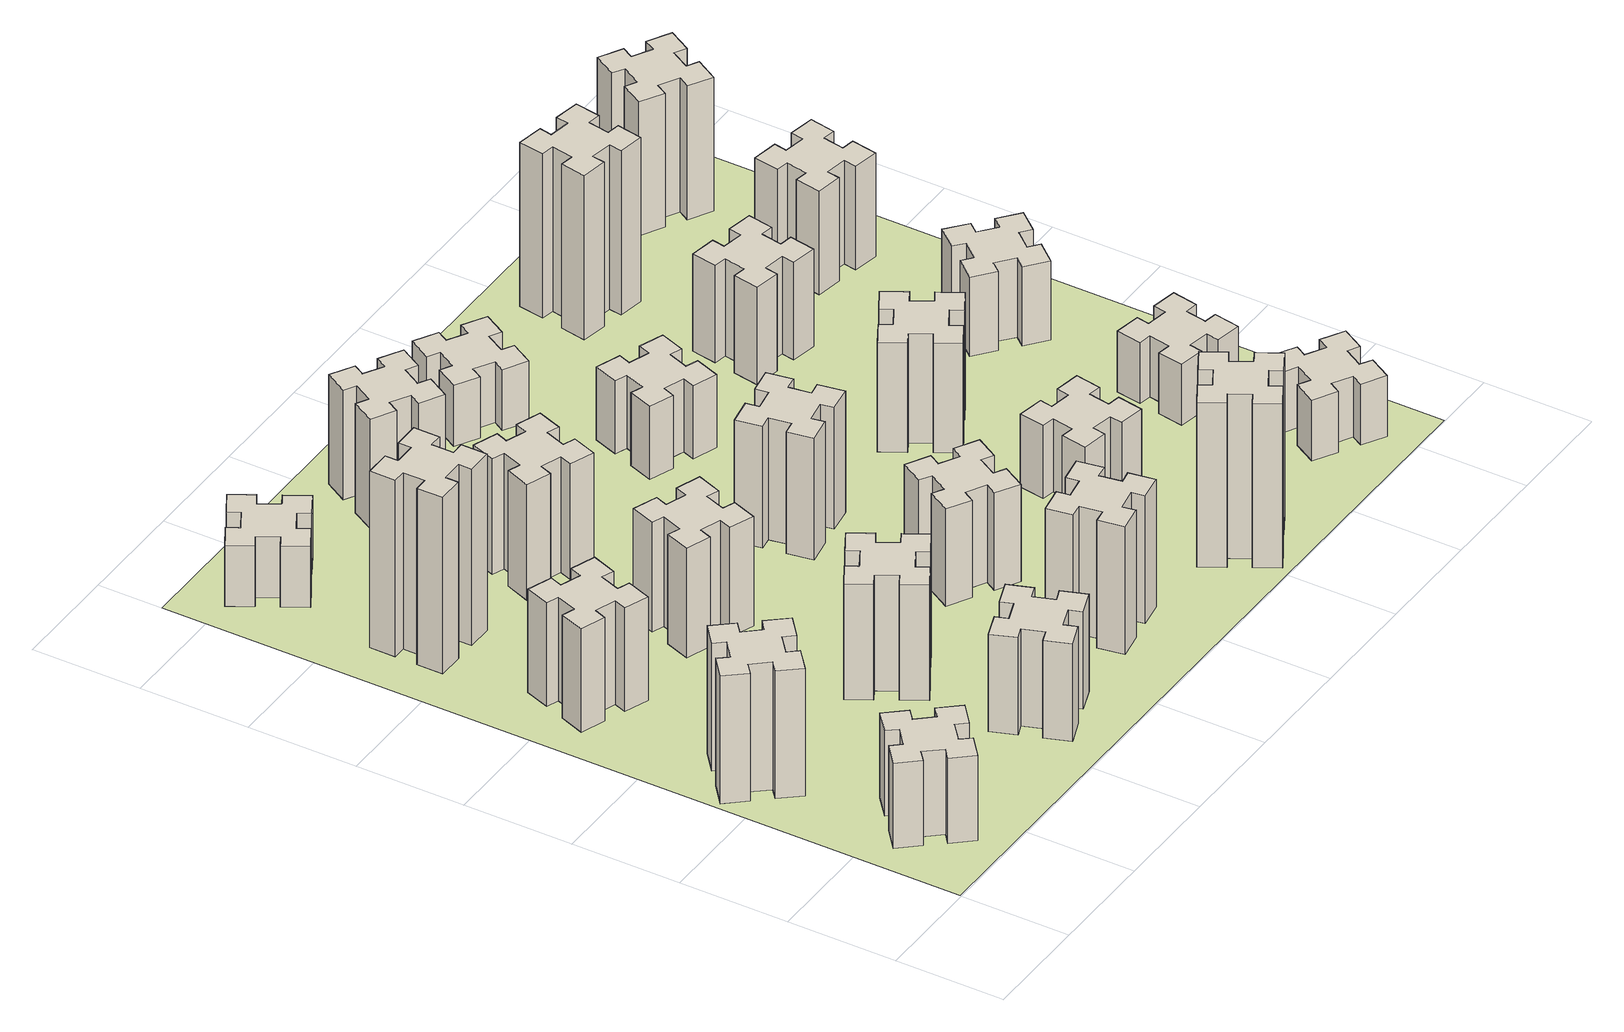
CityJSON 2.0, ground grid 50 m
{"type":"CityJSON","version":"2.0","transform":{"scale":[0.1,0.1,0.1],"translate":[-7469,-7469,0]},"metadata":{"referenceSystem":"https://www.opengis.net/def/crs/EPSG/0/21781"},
"CityObjects":{
"building1":{"type":"Building","attributes":{"class":"1000","function":"1000","usage":"1000","yearOfConstruction":2016,"roofType":"1000","measuredHeight":42,"storeysAboveGround":30,"storeysBelowGround":0},"geometry":[{"type":"Solid","lod":"1","boundaries":[[[[0,1,2,3,4,5,6,7,8,9,10,11,12,13,14,15,16,17,18,19]],[[17,16,20,21]],[[16,15,22,20]],[[15,14,23,22]],[[14,13,24,23]],[[13,12,25,24]],[[12,11,26,25]],[[11,10,27,26]],[[10,9,28,27]],[[9,8,29,28]],[[8,7,30,29]],[[7,6,31,30]],[[6,5,32,31]],[[5,4,33,32]],[[4,3,34,33]],[[3,2,35,34]],[[2,1,36,35]],[[1,0,37,36]],[[0,19,38,37]],[[19,18,39,38]],[[18,17,21,39]],[[24,25,26,27,28,29,30,31,32,33,34,35,36,37,38,39,21,20,22,23]]]]}]},
"building2":{"type":"Building","attributes":{"class":"1000","function":"1000","usage":"1000","yearOfConstruction":2016,"roofType":"1000","measuredHeight":63,"storeysAboveGround":30,"storeysBelowGround":0},"geometry":[{"type":"Solid","lod":"1","boundaries":[[[[40,41,42,43,44,45,46,47,48,49,50,51,52,53,54,55,56,57,58,59]],[[57,56,60,61]],[[56,55,62,60]],[[55,54,63,62]],[[54,53,64,63]],[[53,52,65,64]],[[52,51,66,65]],[[51,50,67,66]],[[50,49,68,67]],[[49,48,69,68]],[[48,47,70,69]],[[47,46,71,70]],[[46,45,72,71]],[[45,44,73,72]],[[44,43,74,73]],[[43,42,75,74]],[[42,41,76,75]],[[41,40,77,76]],[[40,59,78,77]],[[59,58,79,78]],[[58,57,61,79]],[[64,65,66,67,68,69,70,71,72,73,74,75,76,77,78,79,61,60,62,63]]]]}]},
"building3":{"type":"Building","attributes":{"class":"1000","function":"1000","usage":"1000","yearOfConstruction":2016,"roofType":"1000","measuredHeight":51,"storeysAboveGround":30,"storeysBelowGround":0},"geometry":[{"type":"Solid","lod":"1","boundaries":[[[[80,81,82,83,84,85,86,87,88,89,90,91,92,93,94,95,96,97,98,99]],[[97,96,100,101]],[[96,95,102,100]],[[95,94,103,102]],[[94,93,104,103]],[[93,92,105,104]],[[92,91,106,105]],[[91,90,107,106]],[[90,89,108,107]],[[89,88,109,108]],[[88,87,110,109]],[[87,86,111,110]],[[86,85,112,111]],[[85,84,113,112]],[[84,83,114,113]],[[83,82,115,114]],[[82,81,116,115]],[[81,80,117,116]],[[80,99,118,117]],[[99,98,119,118]],[[98,97,101,119]],[[104,105,106,107,108,109,110,111,112,113,114,115,116,117,118,119,101,100,102,103]]]]}]},
"building4":{"type":"Building","attributes":{"class":"1000","function":"1000","usage":"1000","yearOfConstruction":2016,"roofType":"1000","measuredHeight":87,"storeysAboveGround":30,"storeysBelowGround":0},"geometry":[{"type":"Solid","lod":"1","boundaries":[[[[120,121,122,123,124,125,126,127,128,129,130,131,132,133,134,135,136,137,138,139]],[[137,136,140,141]],[[136,135,142,140]],[[135,134,143,142]],[[134,133,144,143]],[[133,132,145,144]],[[132,131,146,145]],[[131,130,147,146]],[[130,129,148,147]],[[129,128,149,148]],[[128,127,150,149]],[[127,126,151,150]],[[126,125,152,151]],[[125,124,153,152]],[[124,123,154,153]],[[123,122,155,154]],[[122,121,156,155]],[[121,120,157,156]],[[120,139,158,157]],[[139,138,159,158]],[[138,137,141,159]],[[144,145,146,147,148,149,150,151,152,153,154,155,156,157,158,159,141,140,142,143]]]]}]},
"building5":{"type":"Building","attributes":{"class":"1000","function":"1000","usage":"1000","yearOfConstruction":2016,"roofType":"1000","measuredHeight":48,"storeysAboveGround":30,"storeysBelowGround":0},"geometry":[{"type":"Solid","lod":"1","boundaries":[[[[160,161,162,163,164,165,166,167,168,169,170,171,172,173,174,175,176,177,178,179]],[[177,176,180,181]],[[176,175,182,180]],[[175,174,183,182]],[[174,173,184,183]],[[173,172,185,184]],[[172,171,186,185]],[[171,170,187,186]],[[170,169,188,187]],[[169,168,189,188]],[[168,167,190,189]],[[167,166,191,190]],[[166,165,192,191]],[[165,164,193,192]],[[164,163,194,193]],[[163,162,195,194]],[[162,161,196,195]],[[161,160,197,196]],[[160,179,198,197]],[[179,178,199,198]],[[178,177,181,199]],[[184,185,186,187,188,189,190,191,192,193,194,195,196,197,198,199,181,180,182,183]]]]}]},
"building6":{"type":"Building","attributes":{"class":"1000","function":"1000","usage":"1000","yearOfConstruction":2016,"roofType":"1000","measuredHeight":30,"storeysAboveGround":30,"storeysBelowGround":0},"geometry":[{"type":"Solid","lod":"1","boundaries":[[[[200,201,202,203,204,205,206,207,208,209,210,211,212,213,214,215,216,217,218,219]],[[217,216,220,221]],[[216,215,222,220]],[[215,214,223,222]],[[214,213,224,223]],[[213,212,225,224]],[[212,211,226,225]],[[211,210,227,226]],[[210,209,228,227]],[[209,208,229,228]],[[208,207,230,229]],[[207,206,231,230]],[[206,205,232,231]],[[205,204,233,232]],[[204,203,234,233]],[[203,202,235,234]],[[202,201,236,235]],[[201,200,237,236]],[[200,219,238,237]],[[219,218,239,238]],[[218,217,221,239]],[[224,225,226,227,228,229,230,231,232,233,234,235,236,237,238,239,221,220,222,223]]]]}]},
"building7":{"type":"Building","attributes":{"class":"1000","function":"1000","usage":"1000","yearOfConstruction":2016,"roofType":"1000","measuredHeight":57,"storeysAboveGround":30,"storeysBelowGround":0},"geometry":[{"type":"Solid","lod":"1","boundaries":[[[[240,241,242,243,244,245,246,247,248,249,250,251,252,253,254,255,256,257,258,259]],[[257,256,260,261]],[[256,255,262,260]],[[255,254,263,262]],[[254,253,264,263]],[[253,252,265,264]],[[252,251,266,265]],[[251,250,267,266]],[[250,249,268,267]],[[249,248,269,268]],[[248,247,270,269]],[[247,246,271,270]],[[246,245,272,271]],[[245,244,273,272]],[[244,243,274,273]],[[243,242,275,274]],[[242,241,276,275]],[[241,240,277,276]],[[240,259,278,277]],[[259,258,279,278]],[[258,257,261,279]],[[264,265,266,267,268,269,270,271,272,273,274,275,276,277,278,279,261,260,262,263]]]]}]},
"building8":{"type":"Building","attributes":{"class":"1000","function":"1000","usage":"1000","yearOfConstruction":2016,"roofType":"1000","measuredHeight":54,"storeysAboveGround":30,"storeysBelowGround":0},"geometry":[{"type":"Solid","lod":"1","boundaries":[[[[280,281,282,283,284,285,286,287,288,289,290,291,292,293,294,295,296,297,298,299]],[[297,296,300,301]],[[296,295,302,300]],[[295,294,303,302]],[[294,293,304,303]],[[293,292,305,304]],[[292,291,306,305]],[[291,290,307,306]],[[290,289,308,307]],[[289,288,309,308]],[[288,287,310,309]],[[287,286,311,310]],[[286,285,312,311]],[[285,284,313,312]],[[284,283,314,313]],[[283,282,315,314]],[[282,281,316,315]],[[281,280,317,316]],[[280,299,318,317]],[[299,298,319,318]],[[298,297,301,319]],[[304,305,306,307,308,309,310,311,312,313,314,315,316,317,318,319,301,300,302,303]]]]}]},
"building9":{"type":"Building","attributes":{"class":"1000","function":"1000","usage":"1000","yearOfConstruction":2016,"roofType":"1000","measuredHeight":57,"storeysAboveGround":30,"storeysBelowGround":0},"geometry":[{"type":"Solid","lod":"1","boundaries":[[[[320,321,322,323,324,325,326,327,328,329,330,331,332,333,334,335,336,337,338,339]],[[337,336,340,341]],[[336,335,342,340]],[[335,334,343,342]],[[334,333,344,343]],[[333,332,345,344]],[[332,331,346,345]],[[331,330,347,346]],[[330,329,348,347]],[[329,328,349,348]],[[328,327,350,349]],[[327,326,351,350]],[[326,325,352,351]],[[325,324,353,352]],[[324,323,354,353]],[[323,322,355,354]],[[322,321,356,355]],[[321,320,357,356]],[[320,339,358,357]],[[339,338,359,358]],[[338,337,341,359]],[[344,345,346,347,348,349,350,351,352,353,354,355,356,357,358,359,341,340,342,343]]]]}]},
"building10":{"type":"Building","attributes":{"class":"1000","function":"1000","usage":"1000","yearOfConstruction":2016,"roofType":"1000","measuredHeight":63,"storeysAboveGround":30,"storeysBelowGround":0},"geometry":[{"type":"Solid","lod":"1","boundaries":[[[[360,361,362,363,364,365,366,367,368,369,370,371,372,373,374,375,376,377,378,379]],[[377,376,380,381]],[[376,375,382,380]],[[375,374,383,382]],[[374,373,384,383]],[[373,372,385,384]],[[372,371,386,385]],[[371,370,387,386]],[[370,369,388,387]],[[369,368,389,388]],[[368,367,390,389]],[[367,366,391,390]],[[366,365,392,391]],[[365,364,393,392]],[[364,363,394,393]],[[363,362,395,394]],[[362,361,396,395]],[[361,360,397,396]],[[360,379,398,397]],[[379,378,399,398]],[[378,377,381,399]],[[384,385,386,387,388,389,390,391,392,393,394,395,396,397,398,399,381,380,382,383]]]]}]},
"building11":{"type":"Building","attributes":{"class":"1000","function":"1000","usage":"1000","yearOfConstruction":2016,"roofType":"1000","measuredHeight":54,"storeysAboveGround":30,"storeysBelowGround":0},"geometry":[{"type":"Solid","lod":"1","boundaries":[[[[400,401,402,403,404,405,406,407,408,409,410,411,412,413,414,415,416,417,418,419]],[[417,416,420,421]],[[416,415,422,420]],[[415,414,423,422]],[[414,413,424,423]],[[413,412,425,424]],[[412,411,426,425]],[[411,410,427,426]],[[410,409,428,427]],[[409,408,429,428]],[[408,407,430,429]],[[407,406,431,430]],[[406,405,432,431]],[[405,404,433,432]],[[404,403,434,433]],[[403,402,435,434]],[[402,401,436,435]],[[401,400,437,436]],[[400,419,438,437]],[[419,418,439,438]],[[418,417,421,439]],[[424,425,426,427,428,429,430,431,432,433,434,435,436,437,438,439,421,420,422,423]]]]}]},
"building12":{"type":"Building","attributes":{"class":"1000","function":"1000","usage":"1000","yearOfConstruction":2016,"roofType":"1000","measuredHeight":48,"storeysAboveGround":30,"storeysBelowGround":0},"geometry":[{"type":"Solid","lod":"1","boundaries":[[[[440,441,442,443,444,445,446,447,448,449,450,451,452,453,454,455,456,457,458,459]],[[457,456,460,461]],[[456,455,462,460]],[[455,454,463,462]],[[454,453,464,463]],[[453,452,465,464]],[[452,451,466,465]],[[451,450,467,466]],[[450,449,468,467]],[[449,448,469,468]],[[448,447,470,469]],[[447,446,471,470]],[[446,445,472,471]],[[445,444,473,472]],[[444,443,474,473]],[[443,442,475,474]],[[442,441,476,475]],[[441,440,477,476]],[[440,459,478,477]],[[459,458,479,478]],[[458,457,461,479]],[[464,465,466,467,468,469,470,471,472,473,474,475,476,477,478,479,461,460,462,463]]]]}]},
"building13":{"type":"Building","attributes":{"class":"1000","function":"1000","usage":"1000","yearOfConstruction":2016,"roofType":"1000","measuredHeight":60,"storeysAboveGround":30,"storeysBelowGround":0},"geometry":[{"type":"Solid","lod":"1","boundaries":[[[[480,481,482,483,484,485,486,487,488,489,490,491,492,493,494,495,496,497,498,499]],[[497,496,500,501]],[[496,495,502,500]],[[495,494,503,502]],[[494,493,504,503]],[[493,492,505,504]],[[492,491,506,505]],[[491,490,507,506]],[[490,489,508,507]],[[489,488,509,508]],[[488,487,510,509]],[[487,486,511,510]],[[486,485,512,511]],[[485,484,513,512]],[[484,483,514,513]],[[483,482,515,514]],[[482,481,516,515]],[[481,480,517,516]],[[480,499,518,517]],[[499,498,519,518]],[[498,497,501,519]],[[504,505,506,507,508,509,510,511,512,513,514,515,516,517,518,519,501,500,502,503]]]]}]},
"building14":{"type":"Building","attributes":{"class":"1000","function":"1000","usage":"1000","yearOfConstruction":2016,"roofType":"1000","measuredHeight":81,"storeysAboveGround":30,"storeysBelowGround":0},"geometry":[{"type":"Solid","lod":"1","boundaries":[[[[520,521,522,523,524,525,526,527,528,529,530,531,532,533,534,535,536,537,538,539]],[[537,536,540,541]],[[536,535,542,540]],[[535,534,543,542]],[[534,533,544,543]],[[533,532,545,544]],[[532,531,546,545]],[[531,530,547,546]],[[530,529,548,547]],[[529,528,549,548]],[[528,527,550,549]],[[527,526,551,550]],[[526,525,552,551]],[[525,524,553,552]],[[524,523,554,553]],[[523,522,555,554]],[[522,521,556,555]],[[521,520,557,556]],[[520,539,558,557]],[[539,538,559,558]],[[538,537,541,559]],[[544,545,546,547,548,549,550,551,552,553,554,555,556,557,558,559,541,540,542,543]]]]}]},
"building15":{"type":"Building","attributes":{"class":"1000","function":"1000","usage":"1000","yearOfConstruction":2016,"roofType":"1000","measuredHeight":36,"storeysAboveGround":30,"storeysBelowGround":0},"geometry":[{"type":"Solid","lod":"1","boundaries":[[[[560,561,562,563,564,565,566,567,568,569,570,571,572,573,574,575,576,577,578,579]],[[577,576,580,581]],[[576,575,582,580]],[[575,574,583,582]],[[574,573,584,583]],[[573,572,585,584]],[[572,571,586,585]],[[571,570,587,586]],[[570,569,588,587]],[[569,568,589,588]],[[568,567,590,589]],[[567,566,591,590]],[[566,565,592,591]],[[565,564,593,592]],[[564,563,594,593]],[[563,562,595,594]],[[562,561,596,595]],[[561,560,597,596]],[[560,579,598,597]],[[579,578,599,598]],[[578,577,581,599]],[[584,585,586,587,588,589,590,591,592,593,594,595,596,597,598,599,581,580,582,583]]]]}]},
"building16":{"type":"Building","attributes":{"class":"1000","function":"1000","usage":"1000","yearOfConstruction":2016,"roofType":"1000","measuredHeight":30,"storeysAboveGround":30,"storeysBelowGround":0},"geometry":[{"type":"Solid","lod":"1","boundaries":[[[[600,601,602,603,604,605,606,607,608,609,610,611,612,613,614,615,616,617,618,619]],[[617,616,620,621]],[[616,615,622,620]],[[615,614,623,622]],[[614,613,624,623]],[[613,612,625,624]],[[612,611,626,625]],[[611,610,627,626]],[[610,609,628,627]],[[609,608,629,628]],[[608,607,630,629]],[[607,606,631,630]],[[606,605,632,631]],[[605,604,633,632]],[[604,603,634,633]],[[603,602,635,634]],[[602,601,636,635]],[[601,600,637,636]],[[600,619,638,637]],[[619,618,639,638]],[[618,617,621,639]],[[624,625,626,627,628,629,630,631,632,633,634,635,636,637,638,639,621,620,622,623]]]]}]},
"building17":{"type":"Building","attributes":{"class":"1000","function":"1000","usage":"1000","yearOfConstruction":2016,"roofType":"1000","measuredHeight":36,"storeysAboveGround":30,"storeysBelowGround":0},"geometry":[{"type":"Solid","lod":"1","boundaries":[[[[640,641,642,643,644,645,646,647,648,649,650,651,652,653,654,655,656,657,658,659]],[[657,656,660,661]],[[656,655,662,660]],[[655,654,663,662]],[[654,653,664,663]],[[653,652,665,664]],[[652,651,666,665]],[[651,650,667,666]],[[650,649,668,667]],[[649,648,669,668]],[[648,647,670,669]],[[647,646,671,670]],[[646,645,672,671]],[[645,644,673,672]],[[644,643,674,673]],[[643,642,675,674]],[[642,641,676,675]],[[641,640,677,676]],[[640,659,678,677]],[[659,658,679,678]],[[658,657,661,679]],[[664,665,666,667,668,669,670,671,672,673,674,675,676,677,678,679,661,660,662,663]]]]}]},
"building18":{"type":"Building","attributes":{"class":"1000","function":"1000","usage":"1000","yearOfConstruction":2016,"roofType":"1000","measuredHeight":54,"storeysAboveGround":30,"storeysBelowGround":0},"geometry":[{"type":"Solid","lod":"1","boundaries":[[[[680,681,682,683,684,685,686,687,688,689,690,691,692,693,694,695,696,697,698,699]],[[697,696,700,701]],[[696,695,702,700]],[[695,694,703,702]],[[694,693,704,703]],[[693,692,705,704]],[[692,691,706,705]],[[691,690,707,706]],[[690,689,708,707]],[[689,688,709,708]],[[688,687,710,709]],[[687,686,711,710]],[[686,685,712,711]],[[685,684,713,712]],[[684,683,714,713]],[[683,682,715,714]],[[682,681,716,715]],[[681,680,717,716]],[[680,699,718,717]],[[699,698,719,718]],[[698,697,701,719]],[[704,705,706,707,708,709,710,711,712,713,714,715,716,717,718,719,701,700,702,703]]]]}]},
"building19":{"type":"Building","attributes":{"class":"1000","function":"1000","usage":"1000","yearOfConstruction":2016,"roofType":"1000","measuredHeight":48,"storeysAboveGround":30,"storeysBelowGround":0},"geometry":[{"type":"Solid","lod":"1","boundaries":[[[[720,721,722,723,724,725,726,727,728,729,730,731,732,733,734,735,736,737,738,739]],[[737,736,740,741]],[[736,735,742,740]],[[735,734,743,742]],[[734,733,744,743]],[[733,732,745,744]],[[732,731,746,745]],[[731,730,747,746]],[[730,729,748,747]],[[729,728,749,748]],[[728,727,750,749]],[[727,726,751,750]],[[726,725,752,751]],[[725,724,753,752]],[[724,723,754,753]],[[723,722,755,754]],[[722,721,756,755]],[[721,720,757,756]],[[720,739,758,757]],[[739,738,759,758]],[[738,737,741,759]],[[744,745,746,747,748,749,750,751,752,753,754,755,756,757,758,759,741,740,742,743]]]]}]},
"building20":{"type":"Building","attributes":{"class":"1000","function":"1000","usage":"1000","yearOfConstruction":2016,"roofType":"1000","measuredHeight":30,"storeysAboveGround":30,"storeysBelowGround":0},"geometry":[{"type":"Solid","lod":"1","boundaries":[[[[760,761,762,763,764,765,766,767,768,769,770,771,772,773,774,775,776,777,778,779]],[[777,776,780,781]],[[776,775,782,780]],[[775,774,783,782]],[[774,773,784,783]],[[773,772,785,784]],[[772,771,786,785]],[[771,770,787,786]],[[770,769,788,787]],[[769,768,789,788]],[[768,767,790,789]],[[767,766,791,790]],[[766,765,792,791]],[[765,764,793,792]],[[764,763,794,793]],[[763,762,795,794]],[[762,761,796,795]],[[761,760,797,796]],[[760,779,798,797]],[[779,778,799,798]],[[778,777,781,799]],[[784,785,786,787,788,789,790,791,792,793,794,795,796,797,798,799,781,780,782,783]]]]}]},
"building21":{"type":"Building","attributes":{"class":"1000","function":"1000","usage":"1000","yearOfConstruction":2016,"roofType":"1000","measuredHeight":81,"storeysAboveGround":30,"storeysBelowGround":0},"geometry":[{"type":"Solid","lod":"1","boundaries":[[[[800,801,802,803,804,805,806,807,808,809,810,811,812,813,814,815,816,817,818,819]],[[817,816,820,821]],[[816,815,822,820]],[[815,814,823,822]],[[814,813,824,823]],[[813,812,825,824]],[[812,811,826,825]],[[811,810,827,826]],[[810,809,828,827]],[[809,808,829,828]],[[808,807,830,829]],[[807,806,831,830]],[[806,805,832,831]],[[805,804,833,832]],[[804,803,834,833]],[[803,802,835,834]],[[802,801,836,835]],[[801,800,837,836]],[[800,819,838,837]],[[819,818,839,838]],[[818,817,821,839]],[[824,825,826,827,828,829,830,831,832,833,834,835,836,837,838,839,821,820,822,823]]]]}]},
"building22":{"type":"Building","attributes":{"class":"1000","function":"1000","usage":"1000","yearOfConstruction":2016,"roofType":"1000","measuredHeight":30,"storeysAboveGround":30,"storeysBelowGround":0},"geometry":[{"type":"Solid","lod":"1","boundaries":[[[[840,841,842,843,844,845,846,847,848,849,850,851,852,853,854,855,856,857,858,859]],[[857,856,860,861]],[[856,855,862,860]],[[855,854,863,862]],[[854,853,864,863]],[[853,852,865,864]],[[852,851,866,865]],[[851,850,867,866]],[[850,849,868,867]],[[849,848,869,868]],[[848,847,870,869]],[[847,846,871,870]],[[846,845,872,871]],[[845,844,873,872]],[[844,843,874,873]],[[843,842,875,874]],[[842,841,876,875]],[[841,840,877,876]],[[840,859,878,877]],[[859,858,879,878]],[[858,857,861,879]],[[864,865,866,867,868,869,870,871,872,873,874,875,876,877,878,879,861,860,862,863]]]]}]},
"building23":{"type":"Building","attributes":{"class":"1000","function":"1000","usage":"1000","yearOfConstruction":2016,"roofType":"1000","measuredHeight":39,"storeysAboveGround":30,"storeysBelowGround":0},"geometry":[{"type":"Solid","lod":"1","boundaries":[[[[880,881,882,883,884,885,886,887,888,889,890,891,892,893,894,895,896,897,898,899]],[[897,896,900,901]],[[896,895,902,900]],[[895,894,903,902]],[[894,893,904,903]],[[893,892,905,904]],[[892,891,906,905]],[[891,890,907,906]],[[890,889,908,907]],[[889,888,909,908]],[[888,887,910,909]],[[887,886,911,910]],[[886,885,912,911]],[[885,884,913,912]],[[884,883,914,913]],[[883,882,915,914]],[[882,881,916,915]],[[881,880,917,916]],[[880,899,918,917]],[[899,898,919,918]],[[898,897,901,919]],[[904,905,906,907,908,909,910,911,912,913,914,915,916,917,918,919,901,900,902,903]]]]}]},
"building24":{"type":"Building","attributes":{"class":"1000","function":"1000","usage":"1000","yearOfConstruction":2016,"roofType":"1000","measuredHeight":51,"storeysAboveGround":30,"storeysBelowGround":0},"geometry":[{"type":"Solid","lod":"1","boundaries":[[[[920,921,922,923,924,925,926,927,928,929,930,931,932,933,934,935,936,937,938,939]],[[937,936,940,941]],[[936,935,942,940]],[[935,934,943,942]],[[934,933,944,943]],[[933,932,945,944]],[[932,931,946,945]],[[931,930,947,946]],[[930,929,948,947]],[[929,928,949,948]],[[928,927,950,949]],[[927,926,951,950]],[[926,925,952,951]],[[925,924,953,952]],[[924,923,954,953]],[[923,922,955,954]],[[922,921,956,955]],[[921,920,957,956]],[[920,939,958,957]],[[939,938,959,958]],[[938,937,941,959]],[[944,945,946,947,948,949,950,951,952,953,954,955,956,957,958,959,941,940,942,943]]]]}]},
"building25":{"type":"Building","attributes":{"class":"1000","function":"1000","usage":"1000","yearOfConstruction":2016,"roofType":"1000","measuredHeight":66,"storeysAboveGround":30,"storeysBelowGround":0},"geometry":[{"type":"Solid","lod":"1","boundaries":[[[[960,961,962,963,964,965,966,967,968,969,970,971,972,973,974,975,976,977,978,979]],[[977,976,980,981]],[[976,975,982,980]],[[975,974,983,982]],[[974,973,984,983]],[[973,972,985,984]],[[972,971,986,985]],[[971,970,987,986]],[[970,969,988,987]],[[969,968,989,988]],[[968,967,990,989]],[[967,966,991,990]],[[966,965,992,991]],[[965,964,993,992]],[[964,963,994,993]],[[963,962,995,994]],[[962,961,996,995]],[[961,960,997,996]],[[960,979,998,997]],[[979,978,999,998]],[[978,977,981,999]],[[984,985,986,987,988,989,990,991,992,993,994,995,996,997,998,999,981,980,982,983]]]]}]},
"landuse1":{"type":"LandUse","attributes":{"name":"plot1","function":"1010"},"geometry":[{"type":"MultiSurface","lod":"1","boundaries":[[[1000,1001,1002,1003]]]}]}
},
"vertices":[
[259,343,0],[323,266,0],[277,228,0],[354,136,0],[446,213,0],[408,259,0],[484,323,0],[523,277,0],[615,354,0],[538,446,0],[492,408,0],[427,484,0],[473,523,0],[396,615,0],[304,538,0],[343,492,0],[266,427,0],[228,473,0],[136,396,0],[213,304,0],[266,427,420],[228,473,420],[343,492,420],[304,538,420],[396,615,420],[473,523,420],[427,484,420],[492,408,420],[538,446,420],[615,354,420],[523,277,420],[484,323,420],[408,259,420],[446,213,420],[354,136,420],[277,228,420],[323,266,420],[259,343,420],[213,304,420],[136,396,420],
[243,1232,0],[166,1167,0],[128,1213,0],[36,1136,0],[113,1044,0],[159,1083,0],[223,1006,0],[177,968,0],[254,876,0],[346,953,0],[308,999,0],[384,1063,0],[423,1017,0],[515,1094,0],[438,1186,0],[392,1148,0],[327,1224,0],[373,1263,0],[296,1355,0],[204,1278,0],[327,1224,630],[373,1263,630],[392,1148,630],[438,1186,630],[515,1094,630],[423,1017,630],[384,1063,630],[308,999,630],[346,953,630],[254,876,630],[177,968,630],[223,1006,630],[159,1083,630],[113,1044,630],[36,1136,630],[128,1213,630],[166,1167,630],[243,1232,630],[204,1278,630],[296,1355,630],
[460,2042,0],[366,2076,0],[387,2132,0],[274,2173,0],[233,2060,0],[289,2040,0],[255,1946,0],[199,1967,0],[157,1854,0],[270,1813,0],[291,1869,0],[385,1835,0],[364,1779,0],[477,1737,0],[518,1850,0],[462,1871,0],[496,1965,0],[552,1944,0],[593,2057,0],[480,2098,0],[496,1965,510],[552,1944,510],[462,1871,510],[518,1850,510],[477,1737,510],[364,1779,510],[385,1835,510],[291,1869,510],[270,1813,510],[157,1854,510],[199,1967,510],[255,1946,510],[289,2040,510],[233,2060,510],[274,2173,510],[387,2132,510],[366,2076,510],[460,2042,510],[480,2098,510],[593,2057,510],
[325,2585,0],[425,2585,0],[425,2525,0],[545,2525,0],[545,2645,0],[485,2645,0],[485,2745,0],[545,2745,0],[545,2865,0],[425,2865,0],[425,2805,0],[325,2805,0],[325,2865,0],[205,2865,0],[205,2745,0],[265,2745,0],[265,2645,0],[205,2645,0],[205,2525,0],[325,2525,0],[265,2645,870],[205,2645,870],[265,2745,870],[205,2745,870],[205,2865,870],[325,2865,870],[325,2805,870],[425,2805,870],[425,2865,870],[545,2865,870],[545,2745,870],[485,2745,870],[485,2645,870],[545,2645,870],[545,2525,870],[425,2525,870],[425,2585,870],[325,2585,870],[325,2525,870],[205,2525,870],
[1206,255,0],[1300,289,0],[1320,233,0],[1433,274,0],[1392,387,0],[1336,366,0],[1302,460,0],[1358,480,0],[1317,593,0],[1204,552,0],[1225,496,0],[1131,462,0],[1110,518,0],[997,477,0],[1039,364,0],[1095,385,0],[1129,291,0],[1073,270,0],[1114,157,0],[1227,199,0],[1129,291,480],[1073,270,480],[1095,385,480],[1039,364,480],[997,477,480],[1110,518,480],[1131,462,480],[1225,496,480],[1204,552,480],[1317,593,480],[1358,480,480],[1302,460,480],[1336,366,480],[1392,387,480],[1433,274,480],[1320,233,480],[1300,289,480],[1206,255,480],[1227,199,480],[1114,157,480],
[496,3447,0],[446,3534,0],[498,3564,0],[438,3668,0],[334,3608,0],[364,3556,0],[277,3506,0],[247,3558,0],[143,3498,0],[203,3394,0],[255,3424,0],[305,3337,0],[253,3307,0],[313,3203,0],[417,3263,0],[387,3315,0],[474,3365,0],[504,3313,0],[608,3373,0],[548,3477,0],[474,3365,300],[504,3313,300],[387,3315,300],[417,3263,300],[313,3203,300],[253,3307,300],[305,3337,300],[255,3424,300],[203,3394,300],[143,3498,300],[247,3558,300],[277,3506,300],[364,3556,300],[334,3608,300],[438,3668,300],[498,3564,300],[446,3534,300],[496,3447,300],[548,3477,300],[608,3373,300],
[995,1004,0],[1045,917,0],[993,887,0],[1053,783,0],[1157,843,0],[1127,895,0],[1214,945,0],[1244,893,0],[1348,953,0],[1288,1057,0],[1236,1027,0],[1186,1114,0],[1238,1144,0],[1178,1248,0],[1074,1188,0],[1104,1136,0],[1017,1086,0],[987,1138,0],[883,1078,0],[943,974,0],[1017,1086,570],[987,1138,570],[1104,1136,570],[1074,1188,570],[1178,1248,570],[1238,1144,570],[1186,1114,570],[1236,1027,570],[1288,1057,570],[1348,953,570],[1244,893,570],[1214,945,570],[1127,895,570],[1157,843,570],[1053,783,570],[993,887,570],[1045,917,570],[995,1004,570],[943,974,570],[883,1078,570],
[1100,1942,0],[1006,1976,0],[1027,2032,0],[914,2073,0],[873,1960,0],[929,1940,0],[895,1846,0],[839,1867,0],[797,1754,0],[910,1713,0],[931,1769,0],[1025,1735,0],[1004,1679,0],[1117,1637,0],[1158,1750,0],[1102,1771,0],[1136,1865,0],[1192,1844,0],[1233,1957,0],[1120,1998,0],[1136,1865,540],[1192,1844,540],[1102,1771,540],[1158,1750,540],[1117,1637,540],[1004,1679,540],[1025,1735,540],[931,1769,540],[910,1713,540],[797,1754,540],[839,1867,540],[895,1846,540],[929,1940,540],[873,1960,540],[914,2073,540],[1027,2032,540],[1006,1976,540],[1100,1942,540],[1120,1998,540],[1233,1957,540],
[1102,2511,0],[1136,2605,0],[1192,2584,0],[1233,2697,0],[1120,2738,0],[1100,2682,0],[1006,2716,0],[1027,2772,0],[914,2813,0],[873,2700,0],[929,2680,0],[895,2586,0],[839,2607,0],[797,2494,0],[910,2453,0],[931,2509,0],[1025,2475,0],[1004,2419,0],[1117,2377,0],[1158,2490,0],[1025,2475,570],[1004,2419,570],[931,2509,570],[910,2453,570],[797,2494,570],[839,2607,570],[895,2586,570],[929,2680,570],[873,2700,570],[914,2813,570],[1027,2772,570],[1006,2716,570],[1100,2682,570],[1120,2738,570],[1233,2697,570],[1192,2584,570],[1136,2605,570],[1102,2511,570],[1158,2490,570],[1117,2377,570],
[1885,592,0],[1787,575,0],[1777,634,0],[1658,613,0],[1679,495,0],[1738,505,0],[1756,407,0],[1697,397,0],[1717,278,0],[1836,299,0],[1825,358,0],[1924,376,0],[1934,317,0],[2052,337,0],[2031,456,0],[1972,445,0],[1955,544,0],[2014,554,0],[1993,672,0],[1875,651,0],[1955,544,630],[2014,554,630],[1972,445,630],[2031,456,630],[2052,337,630],[1934,317,630],[1924,376,630],[1825,358,630],[1836,299,630],[1717,278,630],[1697,397,630],[1756,407,630],[1738,505,630],[1679,495,630],[1658,613,630],[1777,634,630],[1787,575,630],[1885,592,630],[1875,651,630],[1993,672,630],
[1186,3237,0],[1236,3324,0],[1288,3294,0],[1348,3398,0],[1244,3458,0],[1214,3406,0],[1127,3456,0],[1157,3508,0],[1053,3568,0],[993,3464,0],[1045,3434,0],[995,3347,0],[943,3377,0],[883,3273,0],[987,3213,0],[1017,3265,0],[1104,3215,0],[1074,3163,0],[1178,3103,0],[1238,3207,0],[1104,3215,540],[1074,3163,540],[1017,3265,540],[987,3213,540],[883,3273,540],[943,3377,540],[995,3347,540],[1045,3434,540],[993,3464,540],[1053,3568,540],[1157,3508,540],[1127,3456,540],[1214,3406,540],[1244,3458,540],[1348,3398,540],[1288,3294,540],[1236,3324,540],[1186,3237,540],[1238,3207,540],[1178,3103,540],
[1757,1045,0],[1844,995,0],[1814,943,0],[1918,883,0],[1978,987,0],[1926,1017,0],[1976,1104,0],[2028,1074,0],[2088,1178,0],[1984,1238,0],[1954,1186,0],[1867,1236,0],[1897,1288,0],[1793,1348,0],[1733,1244,0],[1785,1214,0],[1735,1127,0],[1683,1157,0],[1623,1053,0],[1727,993,0],[1735,1127,480],[1683,1157,480],[1785,1214,480],[1733,1244,480],[1793,1348,480],[1897,1288,480],[1867,1236,480],[1954,1186,480],[1984,1238,480],[2088,1178,480],[2028,1074,480],[1976,1104,480],[1926,1017,480],[1978,987,480],[1918,883,480],[1814,943,480],[1844,995,480],[1757,1045,480],[1727,993,480],[1623,1053,480],
[1638,1885,0],[1656,1787,0],[1597,1777,0],[1617,1658,0],[1736,1679,0],[1725,1738,0],[1824,1756,0],[1834,1697,0],[1952,1717,0],[1931,1836,0],[1872,1825,0],[1855,1924,0],[1914,1934,0],[1893,2052,0],[1775,2031,0],[1785,1972,0],[1687,1955,0],[1677,2014,0],[1558,1993,0],[1579,1875,0],[1687,1955,600],[1677,2014,600],[1785,1972,600],[1775,2031,600],[1893,2052,600],[1914,1934,600],[1855,1924,600],[1872,1825,600],[1931,1836,600],[1952,1717,600],[1834,1697,600],[1824,1756,600],[1725,1738,600],[1736,1679,600],[1617,1658,600],[1597,1777,600],[1656,1787,600],[1638,1885,600],[1579,1875,600],[1558,1993,600],
[2584,396,0],[2497,346,0],[2467,398,0],[2363,338,0],[2423,234,0],[2475,264,0],[2525,177,0],[2473,147,0],[2533,43,0],[2637,103,0],[2607,155,0],[2694,205,0],[2724,153,0],[2828,213,0],[2768,317,0],[2716,287,0],[2666,374,0],[2718,404,0],[2658,508,0],[2554,448,0],[2666,374,810],[2718,404,810],[2716,287,810],[2768,317,810],[2828,213,810],[2724,153,810],[2694,205,810],[2607,155,810],[2637,103,810],[2533,43,810],[2473,147,810],[2525,177,810],[2475,264,810],[2423,234,810],[2363,338,810],[2467,398,810],[2497,346,810],[2584,396,810],[2554,448,810],[2658,508,810],
[1871,2509,0],[1965,2475,0],[1944,2419,0],[2057,2377,0],[2098,2490,0],[2042,2511,0],[2076,2605,0],[2132,2584,0],[2173,2697,0],[2060,2738,0],[2040,2682,0],[1946,2716,0],[1967,2772,0],[1854,2813,0],[1813,2700,0],[1869,2680,0],[1835,2586,0],[1779,2607,0],[1737,2494,0],[1850,2453,0],[1835,2586,360],[1779,2607,360],[1869,2680,360],[1813,2700,360],[1854,2813,360],[1967,2772,360],[1946,2716,360],[2040,2682,360],[2060,2738,360],[2173,2697,360],[2132,2584,360],[2076,2605,360],[2042,2511,360],[2098,2490,360],[2057,2377,360],[1944,2419,360],[1965,2475,360],[1871,2509,360],[1850,2453,360],[1737,2494,360],
[1657,3265,0],[1744,3215,0],[1714,3163,0],[1818,3103,0],[1878,3207,0],[1826,3237,0],[1876,3324,0],[1928,3294,0],[1988,3398,0],[1884,3458,0],[1854,3406,0],[1767,3456,0],[1797,3508,0],[1693,3568,0],[1633,3464,0],[1685,3434,0],[1635,3347,0],[1583,3377,0],[1523,3273,0],[1627,3213,0],[1635,3347,300],[1583,3377,300],[1685,3434,300],[1633,3464,300],[1693,3568,300],[1797,3508,300],[1767,3456,300],[1854,3406,300],[1884,3458,300],[1988,3398,300],[1928,3294,300],[1876,3324,300],[1826,3237,300],[1878,3207,300],[1818,3103,300],[1714,3163,300],[1744,3215,300],[1657,3265,300],[1627,3213,300],[1523,3273,300],
[2695,947,0],[2712,1045,0],[2771,1035,0],[2792,1153,0],[2674,1174,0],[2664,1115,0],[2565,1132,0],[2576,1191,0],[2457,1212,0],[2437,1094,0],[2496,1084,0],[2478,985,0],[2419,996,0],[2398,877,0],[2517,857,0],[2527,916,0],[2625,898,0],[2615,839,0],[2733,818,0],[2754,937,0],[2625,898,360],[2615,839,360],[2527,916,360],[2517,857,360],[2398,877,360],[2419,996,360],[2478,985,360],[2496,1084,360],[2437,1094,360],[2457,1212,360],[2576,1191,360],[2565,1132,360],[2664,1115,360],[2674,1174,360],[2792,1153,360],[2771,1035,360],[2712,1045,360],[2695,947,360],[2754,937,360],[2733,818,360],
[2716,1767,0],[2666,1854,0],[2718,1884,0],[2658,1988,0],[2554,1928,0],[2584,1876,0],[2497,1826,0],[2467,1878,0],[2363,1818,0],[2423,1714,0],[2475,1744,0],[2525,1657,0],[2473,1627,0],[2533,1523,0],[2637,1583,0],[2607,1635,0],[2694,1685,0],[2724,1633,0],[2828,1693,0],[2768,1797,0],[2694,1685,540],[2724,1633,540],[2607,1635,540],[2637,1583,540],[2533,1523,540],[2473,1627,540],[2525,1657,540],[2475,1744,540],[2423,1714,540],[2363,1818,540],[2467,1878,540],[2497,1826,540],[2584,1876,540],[2554,1928,540],[2658,1988,540],[2718,1884,540],[2666,1854,540],[2716,1767,540],[2768,1797,540],[2828,1693,540],
[2627,2496,0],[2725,2478,0],[2715,2419,0],[2833,2398,0],[2854,2517,0],[2795,2527,0],[2812,2625,0],[2871,2615,0],[2892,2733,0],[2774,2754,0],[2764,2695,0],[2665,2712,0],[2676,2771,0],[2557,2792,0],[2537,2674,0],[2596,2664,0],[2578,2565,0],[2519,2576,0],[2498,2457,0],[2617,2437,0],[2578,2565,480],[2519,2576,480],[2596,2664,480],[2537,2674,480],[2557,2792,480],[2676,2771,480],[2665,2712,480],[2764,2695,480],[2774,2754,480],[2892,2733,480],[2871,2615,480],[2812,2625,480],[2795,2527,480],[2854,2517,480],[2833,2398,480],[2715,2419,480],[2725,2478,480],[2627,2496,480],[2617,2437,480],[2498,2457,480],
[3365,474,0],[3315,387,0],[3263,417,0],[3203,313,0],[3307,253,0],[3337,305,0],[3424,255,0],[3394,203,0],[3498,143,0],[3558,247,0],[3506,277,0],[3556,364,0],[3608,334,0],[3668,438,0],[3564,498,0],[3534,446,0],[3447,496,0],[3477,548,0],[3373,608,0],[3313,504,0],[3447,496,300],[3477,548,300],[3534,446,300],[3564,498,300],[3668,438,300],[3608,334,300],[3556,364,300],[3506,277,300],[3558,247,300],[3498,143,300],[3394,203,300],[3424,255,300],[3337,305,300],[3307,253,300],[3203,313,300],[3263,417,300],[3315,387,300],[3365,474,300],[3313,504,300],[3373,608,300],
[2695,3267,0],[2712,3365,0],[2771,3355,0],[2792,3473,0],[2674,3494,0],[2664,3435,0],[2565,3452,0],[2576,3511,0],[2457,3532,0],[2437,3414,0],[2496,3404,0],[2478,3305,0],[2419,3316,0],[2398,3197,0],[2517,3177,0],[2527,3236,0],[2625,3218,0],[2615,3159,0],[2733,3138,0],[2754,3257,0],[2625,3218,810],[2615,3159,810],[2527,3236,810],[2517,3177,810],[2398,3197,810],[2419,3316,810],[2478,3305,810],[2496,3404,810],[2437,3414,810],[2457,3532,810],[2576,3511,810],[2565,3452,810],[2664,3435,810],[2674,3494,810],[2792,3473,810],[2771,3355,810],[2712,3365,810],[2695,3267,810],[2754,3257,810],[2733,3138,810],
[3435,947,0],[3452,1045,0],[3511,1035,0],[3532,1153,0],[3414,1174,0],[3404,1115,0],[3305,1132,0],[3316,1191,0],[3197,1212,0],[3177,1094,0],[3236,1084,0],[3218,985,0],[3159,996,0],[3138,877,0],[3257,857,0],[3267,916,0],[3365,898,0],[3355,839,0],[3473,818,0],[3494,937,0],[3365,898,300],[3355,839,300],[3267,916,300],[3257,857,300],[3138,877,300],[3159,996,300],[3218,985,300],[3236,1084,300],[3177,1094,300],[3197,1212,300],[3316,1191,300],[3305,1132,300],[3404,1115,300],[3414,1174,300],[3532,1153,300],[3511,1035,300],[3452,1045,300],[3435,947,300],[3494,937,300],[3473,818,300],
[3444,1907,0],[3368,1972,0],[3406,2018,0],[3314,2095,0],[3237,2003,0],[3283,1964,0],[3219,1888,0],[3173,1926,0],[3096,1834,0],[3188,1757,0],[3226,1803,0],[3303,1739,0],[3264,1693,0],[3356,1616,0],[3433,1708,0],[3387,1746,0],[3452,1823,0],[3498,1784,0],[3575,1876,0],[3483,1953,0],[3452,1823,390],[3498,1784,390],[3387,1746,390],[3433,1708,390],[3356,1616,390],[3264,1693,390],[3303,1739,390],[3226,1803,390],[3188,1757,390],[3096,1834,390],[3173,1926,390],[3219,1888,390],[3283,1964,390],[3237,2003,390],[3314,2095,390],[3406,2018,390],[3368,1972,390],[3444,1907,390],[3483,1953,390],[3575,1876,390],
[3267,2596,0],[3365,2578,0],[3355,2519,0],[3473,2498,0],[3494,2617,0],[3435,2627,0],[3452,2725,0],[3511,2715,0],[3532,2833,0],[3414,2854,0],[3404,2795,0],[3305,2812,0],[3316,2871,0],[3197,2892,0],[3177,2774,0],[3236,2764,0],[3218,2665,0],[3159,2676,0],[3138,2557,0],[3257,2537,0],[3218,2665,510],[3159,2676,510],[3236,2764,510],[3177,2774,510],[3197,2892,510],[3316,2871,510],[3305,2812,510],[3404,2795,510],[3414,2854,510],[3532,2833,510],[3511,2715,510],[3452,2725,510],[3435,2627,510],[3494,2617,510],[3473,2498,510],[3355,2519,510],[3365,2578,510],[3267,2596,510],[3257,2537,510],[3138,2557,510],
[3237,3365,0],[3324,3315,0],[3294,3263,0],[3398,3203,0],[3458,3307,0],[3406,3337,0],[3456,3424,0],[3508,3394,0],[3568,3498,0],[3464,3558,0],[3434,3506,0],[3347,3556,0],[3377,3608,0],[3273,3668,0],[3213,3564,0],[3265,3534,0],[3215,3447,0],[3163,3477,0],[3103,3373,0],[3207,3313,0],[3215,3447,660],[3163,3477,660],[3265,3534,660],[3213,3564,660],[3273,3668,660],[3377,3608,660],[3347,3556,660],[3434,3506,660],[3464,3558,660],[3568,3498,660],[3508,3394,660],[3456,3424,660],[3406,3337,660],[3458,3307,660],[3398,3203,660],[3294,3263,660],[3324,3315,660],[3237,3365,660],[3207,3313,660],[3103,3373,660],
[5,3705,0],[3705,3705,0],[3705,5,0],[5,5,0]
]}
